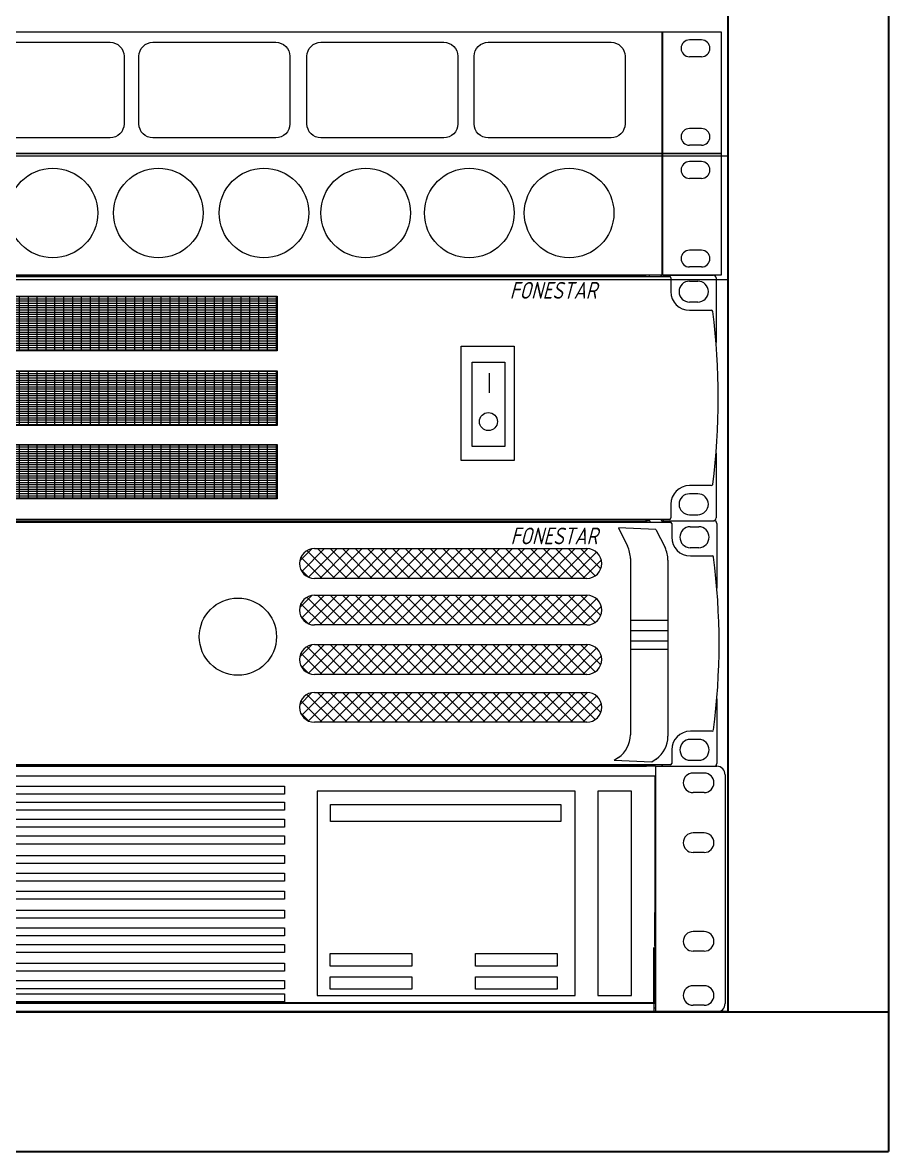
# Model space of a CAD drawing. Header units: millimetres. Extents: x -12727 to 3737, y -1743 to 2772.
# Drawn here: x 583 to 893.3, y 6.6 to 411.1 of the extents above; entities that cross this region are included whole.
import ezdxf
from ezdxf.enums import TextEntityAlignment as Align

# ---------------------------------------------------------------- set-up
doc = ezdxf.new("R2010")
doc.units = ezdxf.units.MM
doc.layers.get('0').update_dxf_attribs({"lineweight": 5})
doc.layers.add('-0', color=7, linetype='Continuous', lineweight=5)
doc.layers.add('Racks and units', color=7, linetype='Continuous', lineweight=5)
doc.styles.add('AMS_text_scale', font='GOST.TTF', dxfattribs={"width": 0.9})
doc.styles.get("Standard").update_dxf_attribs({"font": 'GOST.TTF'})

# ---------------------------------------------------------------- blocks, each defined once
blk = doc.blocks.new('*U62')
at = {"layer": 'Racks and units', "lineweight": 30}
for p, q in [((575.85, 1620.29), (575.85, 97.89)), ((-24.15, 147.89), (575.85, 147.89)), ((-24.15, 97.89), (575.85, 97.89))]:
    blk.add_line(p, q, dxfattribs=at)
blk.add_lwpolyline([(33.35, 1570.29), (518.35, 1570.29), (518.35, 147.89), (33.35, 147.89)], close=True, dxfattribs=at)
at = {"layer": 'Racks and units', "style": 'AMS_text_scale'}
for tag, height, p in [('RACK_NAME', 40, (275.85, 1820.1)), ('RACK_DIMS', 30, (275.85, 1744.81)), ('RACK_ROOM', 30, (277.4, 1676.98))]:
    blk.add_attdef(tag, text='', height=height, dxfattribs=at).set_placement(p, align=Align.MIDDLE_CENTER)
blk = doc.blocks.new('FONESTAR FS-1240E')
h = blk.add_hatch()
h.set_pattern_fill('ANSI37', color=253)
h.set_pattern_definition([(45, (-7769.4188, -4717.7914), (-2.245064, 2.245064), []), (135, (-7769.4188, -4717.7914), (-2.245064, -2.245064), [])])
edge = h.paths.add_edge_path()
edge.add_arc((336.78, 71.67), 5.33, 90, 270)
edge.add_line((336.78, 77), (434.42, 77))
edge.add_arc((434.42, 71.67), 5.33, 270, 450)
edge.add_line((434.42, 66.34), (336.78, 66.34))
h = blk.add_hatch()
h.set_pattern_fill('ANSI37', color=253)
h.set_pattern_definition([(45, (-7769.4188, -4734.4776), (-2.245064, 2.245064), []), (135, (-7769.4188, -4734.4776), (-2.245064, -2.245064), [])])
edge = h.paths.add_edge_path()
edge.add_arc((336.78, 54.98), 5.33, 90, 270)
edge.add_line((336.78, 60.31), (434.42, 60.31))
edge.add_arc((434.42, 54.98), 5.33, 270, 450)
edge.add_line((434.42, 49.66), (336.78, 49.66))
h = blk.add_hatch()
h.set_pattern_fill('ANSI37', color=253)
h.set_pattern_definition([(45, (-7769.4188, -4752.189), (-2.245064, 2.245064), []), (135, (-7769.4188, -4752.189), (-2.245064, -2.245064), [])])
edge = h.paths.add_edge_path()
edge.add_arc((336.78, 37.27), 5.33, 90, 270)
edge.add_line((336.78, 42.6), (434.42, 42.6))
edge.add_arc((434.42, 37.27), 5.33, 270, 450)
edge.add_line((434.42, 31.94), (336.78, 31.94))
h = blk.add_hatch()
h.set_pattern_fill('ANSI37', color=253)
h.set_pattern_definition([(45, (-7769.4188, -4769.3103), (-2.245064, 2.245064), []), (135, (-7769.4188, -4769.3103), (-2.245064, -2.245064), [])])
edge = h.paths.add_edge_path()
edge.add_arc((336.78, 20.15), 5.33, 90, 270)
edge.add_line((336.78, 25.48), (434.42, 25.48))
edge.add_arc((434.42, 20.15), 5.33, 270, 450)
edge.add_line((434.42, 14.82), (336.78, 14.82))
at = {"color": 253, "extrusion": (0, 1, -1.83697e-16)}
for p, q in [((16.68, 86.51), (464.32, 86.51)), ((25, 86.99), (456, 86.99)), ((457, 87), (456, 87)), ((456, 87), (456, 86.99)), ((457, 87), (457, 86.51)), ((462, 87), (480, 87)), ((464.82, 86.01), (464.82, 81.11)), ((481, 86), (481, 62.82)), ((471.5, 84.85), (474.5, 84.85)), ((474.5, 77.35), (471.5, 77.35)), ((471.52, 74.41), (479.32, 74.41)), ((481, 23.18), (481, 0)), ((474.5, 8.65), (471.5, 8.65)), ((479.32, 11.58), (471.52, 11.58)), ((464.82, 4.88), (464.82, -0.02)), ((471.5, 1.15), (474.5, 1.15)), ((464.32, -0.52), (16.68, -0.52)), ((25.5, -1), (455.5, -1)), ((456, -0.91), (456, -1)), ((457, -1), (456, -1)), ((457, -1), (457, -0.52)), ((462, -1), (480, -1))]:
    blk.add_line(p, q, dxfattribs=at)
at = {"color": 253}
for p, q in [((445.72, 84.43), (448.98, 77.92)), ((459.19, 83.87), (445.72, 84.43)), ((459.19, 83.87), (462.45, 77.36)), ((450.03, 73.44), (450.03, 10.32)), ((463.5, 72.88), (463.5, 9.75)), ((450.03, 51.34), (463.5, 51.34)), ((450.03, 47.64), (463.5, 47.64)), ((450.03, 43.92), (463.5, 43.92)), ((450.03, 41.01), (463.5, 41.01)), ((445.82, 2.16), (444.24, 1.04)), ((457.71, 0.48), (444.24, 1.04)), ((459.29, 1.6), (457.71, 0.48))]:
    blk.add_line(p, q, dxfattribs=at)
for points in [[(336.78, 77), (434.42, 77)], [(434.42, 66.34), (336.78, 66.34)], [(336.78, 60.31), (434.42, 60.31)], [(434.42, 49.66), (336.78, 49.66)], [(336.78, 42.6), (434.42, 42.6)], [(434.42, 31.94), (336.78, 31.94)], [(336.78, 25.48), (434.42, 25.48)], [(434.42, 14.82), (336.78, 14.82)]]:
    blk.add_lwpolyline(points, dxfattribs=at)
blk.add_circle((309.38, 45.46), 13.84, dxfattribs=at)
for centre, radius, start, end in [((462, 86), 1, 90, 149.0807), ((464.32, 86.01), 0.5, 0, 90), ((480, 86), 1, 0, 90), ((471.52, 81.11), 6.7, 180, 270), ((471.5, 81.1), 3.75, 90, 270), ((474.5, 81.1), 3.75, 270, 90), ((336.78, 71.67), 5.33, 90, 270), ((434.42, 71.67), 5.33, 270, 90), ((440.03, 73.44), 10, 0, 26.581), ((453.5, 72.88), 10, 0, 26.581), ((479.32, 73.91), 0.5, 7.3758, 90), ((240.5, 43), 241.32, 352.6242, 7.3758), ((336.78, 54.98), 5.33, 90, 270), ((434.42, 54.98), 5.33, 270, 90), ((336.78, 37.27), 5.33, 90, 270), ((434.42, 37.27), 5.33, 270, 90), ((336.78, 20.15), 5.33, 90, 270), ((434.42, 20.15), 5.33, 270, 90), ((440.03, 10.32), 10, 305.3353, 0), ((453.5, 9.75), 10, 305.3353, 0), ((471.52, 4.88), 6.7, 90, 180), ((471.5, 4.9), 3.75, 90, 270), ((474.5, 4.9), 3.75, 270, 90), ((479.32, 12.08), 0.5, 270, 352.6242), ((480, 0), 1, 270, 0), ((455.5, 0.5), 1.5, 270, 317.3347), ((462, 0), 1, 211.1025, 270), ((464.32, -0.02), 0.5, 270, 360)]:
    blk.add_arc(centre, radius, start, end, dxfattribs=at)
at = {"color": 253, "insert": (407.08, 84.55), "char_height": 6, "attachment_point": 1}
blk.add_mtext_dynamic_manual_height_columns('{\\fGOST type A|b1|i1|c204|p34;FONESTAR}', width=47.2248, gutter_width=12.5, heights=[0], dxfattribs=at)
blk = doc.blocks.new('FONESTAR FS-2503E')
at = {"layer": '-0', "lineweight": 5}
h = blk.add_hatch(dxfattribs=at)
h.set_pattern_fill('GRATE', color=0)
h.set_pattern_definition([(0, (-8387.4231, -3805.0332), (0, 0.79375), []), (90, (-8387.423, -3805.0332), (-3.175, 2e-16), [])])
h.paths.add_polyline_path([(171.43, 60.64), (171.43, 80.17), (323.39, 80.17), (323.39, 60.64)])
h = blk.add_hatch(dxfattribs=at)
h.set_pattern_fill('GRATE', color=0)
h.set_pattern_definition([(0, (-8387.4231, -3831.78196), (0, 0.79375), []), (90, (-8387.423, -3831.782), (-3.175, 2e-16), [])])
h.paths.add_polyline_path([(323.39, 53.42), (323.39, 33.89), (171.43, 33.89), (171.43, 53.42)])
h = blk.add_hatch(dxfattribs=at)
h.set_pattern_fill('GRATE', color=0)
h.set_pattern_definition([(0, (-8387.4231, -3858.1254), (0, 0.79375), []), (90, (-8387.423, -3858.1254), (-3.175, 2e-16), [])])
h.paths.add_polyline_path([(323.39, 7.55), (171.43, 7.55), (171.43, 27.08), (323.39, 27.08)])
at = {"layer": '-0', "color": 0, "lineweight": 5, "extrusion": (0, 1, -1.83697e-16)}
for p, q in [((16.39, 87.22), (464.02, 87.22)), ((24.71, 87.7), (455.71, 87.7)), ((456.71, 87.71), (455.71, 87.71)), ((455.71, 87.71), (455.71, 87.7)), ((456.71, 87.71), (456.71, 87.22)), ((461.71, 87.71), (479.71, 87.71)), ((464.52, 86.72), (464.52, 81.82)), ((471.21, 85.56), (474.21, 85.56)), ((480.71, 86.71), (480.71, 63.52)), ((474.21, 78.06), (471.21, 78.06)), ((471.22, 75.12), (479.03, 75.12)), ((480.71, 23.89), (480.71, 0.71)), ((479.03, 12.29), (471.22, 12.29)), ((474.21, 9.36), (471.21, 9.36)), ((464.52, 5.59), (464.52, 0.69)), ((464.02, 0.19), (16.39, 0.19)), ((456.71, -0.29), (456.71, 0.19)), ((471.21, 1.86), (474.21, 1.86)), ((25.21, -0.29), (455.21, -0.29)), ((455.71, -0.21), (455.71, -0.29)), ((456.71, -0.29), (455.71, -0.29)), ((461.71, -0.29), (479.71, -0.29))]:
    blk.add_line(p, q, dxfattribs=at)
at = {"layer": '-0', "color": 0, "lineweight": 5}
blk.add_line((399.41, 52.6), (399.41, 45.53), dxfattribs=at)
for points in [[(171.43, 80.17), (323.39, 80.17), (323.39, 60.64), (171.43, 60.64)], [(389.44, 62.21), (408.37, 62.21), (408.37, 21.34), (389.44, 21.34)], [(171.43, 53.42), (323.39, 53.42), (323.39, 33.89), (171.43, 33.89)], [(393.36, 56.53), (405.02, 56.53), (405.02, 26.34), (393.36, 26.34)], [(171.43, 27.08), (323.39, 27.08), (323.39, 7.55), (171.43, 7.55)]]:
    blk.add_lwpolyline(points, close=True, dxfattribs=at)
blk.add_circle((399.16, 35.22), 3.23, dxfattribs=at)
for centre, radius, start, end in [((461.71, 86.71), 1, 90, 149.0807), ((464.02, 86.72), 0.5, 0, 90), ((471.21, 81.81), 3.75, 90, 270), ((474.21, 81.81), 3.75, 270, 90), ((479.71, 86.71), 1, 0, 90), ((471.22, 81.82), 6.7, 180, 270), ((479.03, 74.62), 0.5, 7.3758, 90), ((240.21, 43.71), 241.32, 352.6242, 7.3758), ((471.22, 5.59), 6.7, 90, 180), ((479.03, 12.79), 0.5, 270, 352.6242), ((471.21, 5.61), 3.75, 90, 270), ((474.21, 5.61), 3.75, 270, 90), ((455.21, 1.21), 1.5, 270, 317.3347), ((461.71, 0.71), 1, 211.1025, 270), ((464.02, 0.69), 0.5, 270, 360), ((479.71, 0.71), 1, 270, 0)]:
    blk.add_arc(centre, radius, start, end, dxfattribs=at)
at = {"layer": '-0', "color": 0, "lineweight": 5, "insert": (406.79, 85.26), "char_height": 6, "attachment_point": 1}
blk.add_mtext_dynamic_manual_height_columns('{\\fGOST type A|b1|i1|c204|p34;FONESTAR}', width=47.2248, gutter_width=12.5, heights=[0], dxfattribs=at)
blk = doc.blocks.new('Бесперебойник APC')
at = {"color": 253}
for p, q in [((4340, 880), (-10, 880)), ((4340, 880), (4560, 880)), ((4340, 880), (4340, 0)), ((4515, 856), (4475, 856)), ((4515, 786), (4475, 786)), ((4515, 641.1), (4475, 641.1)), ((4515, 571.1), (4475, 571.1)), ((4515, 287.6), (4475, 287.6)), ((4335, 35.5), (4335, 231.1)), ((4515, 217.6), (4475, 217.6)), ((4515, 94), (4475, 94)), ((4332, 32.5), (8, 32.5)), ((4335, 30), (4335, 0)), ((4335, 15), (4340, 15)), ((4515, 24), (4475, 24))]:
    blk.add_line(p, q, dxfattribs=at)
at = {"color": 253, "linetype": 'Continuous', "lineweight": 15}
for p, q in [((4590, 850), (4590, 30)), ((4337.5, 845), (2.5, 845)), ((4337.5, 845), (4337.5, 356.1)), ((4337.5, 296.2), (4337.5, 356.1)), ((4337.5, 296.2), (4337.5, 296)), ((4337.5, 236.1), (4337.5, 296)), ((4337.5, 236.1), (4337.5, 30)), ((4560, 0), (-220, 0)), ((4335, 30), (5, 30)), ((2702.5, 30), (1637.5, 30)), ((4337.5, 30), (2702.5, 30))]:
    blk.add_line(p, q, dxfattribs=at)
at = {"color": 253, "linetype": 'Continuous', "lineweight": 20, "ltscale": 100}
for points in [[(25.9, 808.9), (3010.6, 808.9), (3010.6, 779.8), (25.9, 779.8)], [(4052, 790.9), (3128.2, 790.9), (3128.2, 58.4), (4052, 58.4)], [(4254.3, 790.9), (4134, 790.9), (4134, 58.4), (4254.3, 58.4)], [(25.9, 751.8), (3010.6, 751.8), (3010.6, 722.7), (25.9, 722.7)], [(3176.1, 743.7), (4001.5, 743.7), (4001.5, 681.7), (3176.1, 681.7)], [(25.9, 691.1), (3010.6, 691.1), (3010.6, 661.9), (25.9, 661.9)], [(25.9, 630.4), (3010.6, 630.4), (3010.6, 601.2), (25.9, 601.2)], [(25.9, 560.7), (3010.6, 560.7), (3010.6, 531.6), (25.9, 531.6)], [(25.9, 497.5), (3010.6, 497.5), (3010.6, 468.4), (25.9, 468.4)], [(25.9, 432.8), (3010.6, 432.8), (3010.6, 403.6), (25.9, 403.6)], [(25.9, 364.7), (3010.6, 364.7), (3010.6, 335.6), (25.9, 335.6)], [(25.9, 301.6), (3010.6, 301.6), (3010.6, 272.4), (25.9, 272.4)], [(25.9, 241.6), (3010.6, 241.6), (3010.6, 212.5), (25.9, 212.5)], [(3175, 209.2), (3467.7, 209.2), (3467.7, 164.2), (3175, 164.2)], [(3694.9, 209.2), (3987.7, 209.2), (3987.7, 164.2), (3694.9, 164.2)], [(25.9, 175.2), (3010.6, 175.2), (3010.6, 146.1), (25.9, 146.1)], [(3175, 126.2), (3467.7, 126.2), (3467.7, 81.2), (3175, 81.2)], [(3694.9, 126.2), (3987.7, 126.2), (3987.7, 81.2), (3694.9, 81.2)], [(25.9, 112), (3010.6, 112), (3010.6, 82.9), (25.9, 82.9)], [(25.9, 64.7), (3010.6, 64.7), (3010.6, 35.5), (25.9, 35.5)]]:
    blk.add_lwpolyline(points, close=True, dxfattribs=at)
at = {"color": 253}
for centre, radius, start, end in [((4475, 821), 35, 90, 270), ((4515, 821), 35, 270, 90), ((4560, 850), 30, 0, 90), ((4475, 606.1), 35, 90, 270), ((4515, 606.1), 35, 270, 90), ((4475, 252.6), 35, 90, 270), ((4515, 252.6), 35, 270, 90), ((4475, 59), 35, 90, 270), ((4515, 59), 35, 270, 90), ((4332, 35.5), 3, 270, 0)]:
    blk.add_arc(centre, radius, start, end, dxfattribs=at)
at = {"color": 253, "linetype": 'Continuous', "lineweight": 15}
blk.add_arc((4560, 30), 30, 270, 0, dxfattribs=at)
blk = doc.blocks.new('ЦМО ГКО-О-2')
at = {"layer": '-0', "color": 253, "lineweight": 15}
for p, q in [((0, 43.61), (482.5, 43.61)), ((461.3, 43.61), (461.3, 0)), ((461.5, 43.61), (461.5, 0)), ((475.5, 40.68), (471.2, 40.68)), ((482.5, 43.61), (482.5, 0)), ((475.5, 34.68), (471.2, 34.68)), ((475.5, 8.93), (471.2, 8.93)), ((482.5, 0), (0, 0)), ((475.5, 2.93), (471.2, 2.93))]:
    blk.add_line(p, q, dxfattribs=at)
for centre, radius, start, end in [((471.2, 37.68), 3, 90, 270), ((475.5, 37.68), 3.01, 270, 90), ((471.2, 5.93), 3, 90, 270), ((475.5, 5.93), 3, 270, 90)]:
    blk.add_arc(centre, radius, start, end, dxfattribs=at)
at = {"color": 253}
for points in [[(219.52, 39.84), (263.57, 39.84, -0.414214), (268.57, 34.84), (268.57, 10.57, -0.414214), (263.57, 5.57), (219.52, 5.57, -0.414214), (214.52, 10.57), (214.52, 34.84, -0.414214)], [(278.93, 39.84), (322.97, 39.84, -0.414214), (327.97, 34.84), (327.97, 10.57, -0.414214), (322.97, 5.57), (278.93, 5.57, -0.414214), (273.93, 10.57), (273.93, 34.84, -0.414214)], [(339.13, 39.84), (383.17, 39.84, -0.414214), (388.17, 34.84), (388.17, 10.57, -0.414214), (383.17, 5.57), (339.13, 5.57, -0.414214), (334.13, 10.57), (334.13, 34.84, -0.414214)], [(399.06, 39.84), (443.11, 39.84, -0.414214), (448.11, 34.84), (448.11, 10.57, -0.414214), (443.11, 5.57), (399.06, 5.57, -0.414214), (394.06, 10.57), (394.06, 34.84, -0.414214)]]:
    blk.add_lwpolyline(points, format="xyb", close=True, dxfattribs=at)
blk = doc.blocks.new('FONESTAR FRP-8')
at = {"layer": '-0', "color": 253, "lineweight": 15}
for p, q in [((0, 43.61), (482.5, 43.61)), ((461.3, 43.61), (461.3, 0)), ((461.5, 43.61), (461.5, 0)), ((475.5, 40.68), (471.2, 40.68)), ((482.5, 43.61), (482.5, 0)), ((475.5, 34.68), (471.2, 34.68)), ((475.5, 8.93), (471.2, 8.93)), ((482.5, 0), (0, 0)), ((475.5, 2.93), (471.2, 2.93))]:
    blk.add_line(p, q, dxfattribs=at)
for centre, radius, start, end in [((471.2, 37.68), 3, 90, 270), ((475.5, 37.68), 3.01, 270, 90), ((471.2, 5.93), 3, 90, 270), ((475.5, 5.93), 3, 270, 90)]:
    blk.add_arc(centre, radius, start, end, dxfattribs=at)
at = {"color": 253}
for centre in [(243.08, 22.28), (280.87, 22.28), (318.71, 22.28), (355.16, 22.28), (392.28, 22.28), (428.07, 22.28)]:
    blk.add_circle(centre, 16.05, dxfattribs=at)

msp = doc.modelspace()

# ---------------------------------------------------------------- linework, layer by layer
at = {"layer": 'Racks and units', "color": 253}
msp.add_lwpolyline([(350.83, 363.37), (835.83, 363.37), (835.83, 318.92), (350.83, 318.92)], close=True, dxfattribs=at)

# ---------------------------------------------------------------- block references
at = {"color": 253}
for name, p in [('*U62', (317.48, -91.27)), ('ЦМО ГКО-О-2', (350.83, 364.22)), ('FONESTAR FRP-8', (350.83, 320.61)), ('FONESTAR FS-2503E', (350.83, 232.91)), ('FONESTAR FS-1240E', (350.83, 145.61))]:
    msp.add_blockref(name, p, dxfattribs=at)
at = {"color": 253, "linetype": 'Continuous', "ltscale": 100, "xscale": 0.1, "yscale": 0.1, "zscale": 0.1}
msp.add_blockref('Бесперебойник APC', (375.81, 56.61), dxfattribs=at)

doc.saveas('drawing.dxf')
